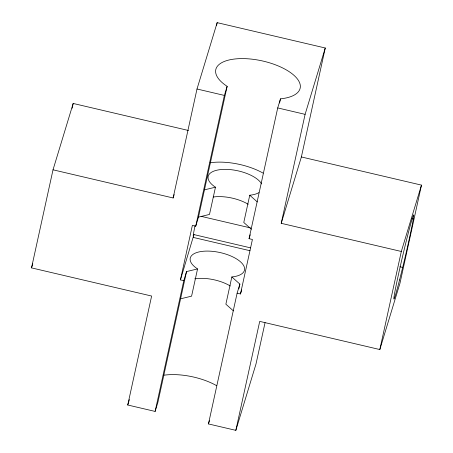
<?xml version="1.0" encoding="UTF-8"?>
<svg xmlns="http://www.w3.org/2000/svg" width="453" height="453" viewBox="0 0 453 453"><rect width="100%" height="100%" fill="white"/><g stroke="black" fill="none" stroke-linecap="round" stroke-linejoin="round"><path stroke-width="0.68" d="M233.403 310.877L225.871 304.195L231.84 276.953A27.769 11.88 12.4 0 0 239.467 260.956A27.769 11.88 12.4 0 0 200.016 251.709A27.769 11.88 12.4 0 0 197.553 268.918L186.545 271.579L157.882 402.338L155.119 411.426L127.74 405.005L151.625 296.041L31.523 267.882L53.018 169.813L73.176 103.454L188.476 130.492M72.118 108.29L73.176 103.454M53.018 169.813L173.12 197.972L197.004 89.003L217.163 22.65L325.26 47.995L301.375 156.959L281.217 223.312L401.318 251.472L421.477 185.118L301.375 156.959M216.562 25.408L217.163 22.65M186.545 271.579L183.782 280.667L180.424 279.88L192.366 225.396L195.724 226.183L198.488 217.095L227.146 86.336A43.199 18.482 12.4 0 1 230.979 59.57A43.199 18.482 12.4 0 1 292.338 73.958A43.199 18.482 12.4 0 1 280.481 98.839L277.717 107.927L249.059 238.686L252.417 239.478L240.475 293.957L237.117 293.17L208.454 423.929L235.837 430.35L255.996 363.997L265.067 322.615M155.119 411.426L183.782 280.667M195.724 226.183L224.382 95.424L227.146 86.336M180.424 279.88L193.941 234.592A27.769 0.849 -76.8 0 1 195.039 225.741M197.553 268.918L191.585 296.154L180.571 298.816M261.579 183.895A27.769 11.88 12.4 0 0 221.97 169.473A27.769 11.88 12.4 0 0 215.469 187.191L209.496 214.433L198.488 217.095M258.929 192.616A27.769 11.88 12.4 0 1 249.756 195.232L243.782 222.474L251.319 229.156M238.833 288.85L239.88 284.082L231.84 276.953M279.575 102.978L280.481 98.839M235.837 430.35L259.716 321.387L379.824 349.546L399.982 283.187L421.477 185.118M281.217 223.312L305.101 114.349L325.26 47.995M379.824 349.546L401.318 251.472M31.523 267.882L32.758 263.816M173.12 197.972L174.15 194.586M127.74 405.005L129.388 399.591M249.059 238.686L250.243 234.796M237.117 293.17L239.88 284.082M240.475 293.957L241.704 289.914M208.454 423.929L209.445 420.684M204.456 189.852L215.469 187.191M197.004 89.003L224.382 95.424M277.717 107.927L305.101 114.349M411.896 218.725L413.272 219.048M201.126 216.341L250.543 227.927M399.914 266.794L402.666 267.44M193.941 234.592L250.583 247.87M193.318 237.434L249.96 250.713M249.756 195.232L257.287 201.913M163.459 375.277A43.199 18.482 12.4 0 1 216.545 385.622M194.745 278.827A27.769 11.88 12.4 0 1 230.283 285.985M210.033 162.791A43.199 18.482 12.4 0 1 263.119 173.137M213.187 197.021A27.769 11.88 12.4 0 1 248.193 204.263M399.552 279.971A43.199 1.325 -76.8 0 0 413.719 214.954A43.199 1.325 -76.8 0 0 398.147 275.917A43.199 1.325 -76.8 0 0 399.552 279.971"/></g></svg>
